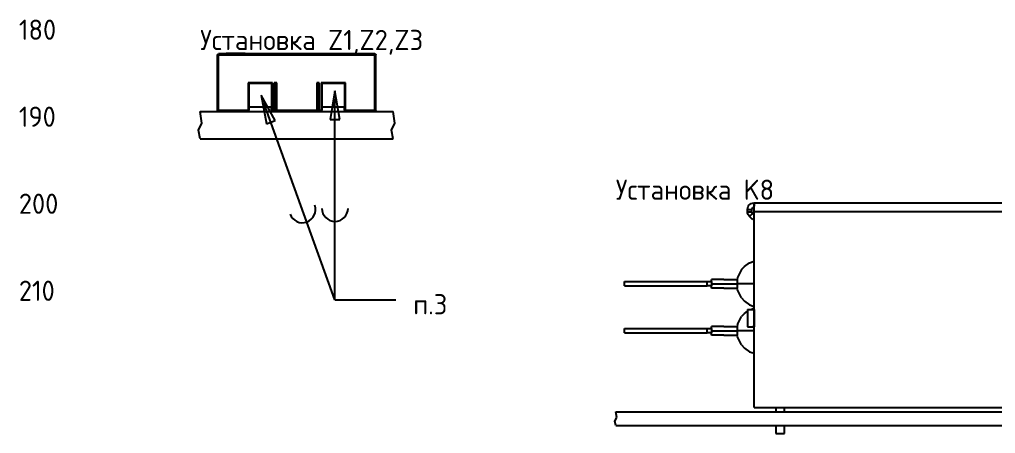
# Model space of a CAD drawing. Header units: inches. Extents: x 0 to 594, y -420 to 0.
# Drawn here: x 281.9 to 394.2, y -253 to -205.4 of the extents above; entities that cross this region are included whole.
import ezdxf

# ---------------------------------------------------------------- set-up
doc = ezdxf.new("R2010")
doc.units = ezdxf.units.IN
doc.header["$MEASUREMENT"] = 0
doc.styles.add('GOST type B0', font='', dxfattribs={"height": 3.175})
doc.styles.get('GOST type B0').set_extended_font_data('GOST type B')

msp = doc.modelspace()

# ---------------------------------------------------------------- linework, layer by layer
at = {"color": 18, "true_color": 0x000000}
for p, q in [((304.71, -209.49), (304.72, -209.44)), ((304.71, -215.89), (304.71, -209.49)), ((304.71, -209.49), (304.72, -209.49)), ((304.72, -209.44), (304.76, -209.4)), ((304.72, -209.49), (304.76, -209.49)), ((304.76, -209.4), (304.81, -209.39)), ((304.76, -209.49), (304.81, -209.49)), ((304.81, -209.39), (304.81, -209.4)), ((322.81, -209.39), (304.81, -209.39)), ((304.81, -209.4), (304.81, -209.44)), ((304.81, -209.44), (304.81, -209.49)), ((304.81, -215.89), (304.81, -209.49)), ((304.81, -209.49), (322.81, -209.49)), ((305.68, -209.39), (305.68, -209.29)), ((305.68, -209.29), (305.69, -209.29)), ((305.69, -209.29), (305.73, -209.29)), ((305.73, -209.29), (305.78, -209.29)), ((305.78, -209.29), (307.78, -209.29)), ((305.78, -209.39), (305.78, -209.29)), ((306.03, -209.29), (306.08, -209.29)), ((306.03, -209.29), (306.03, -209.29)), ((306.03, -209.34), (306.03, -209.29)), ((306.03, -209.34), (306.03, -209.39)), ((306.08, -209.29), (306.16, -209.29)), ((306.16, -209.29), (306.28, -209.29)), ((306.28, -209.29), (306.43, -209.29)), ((306.43, -209.29), (306.6, -209.29)), ((306.6, -209.29), (306.78, -209.29)), ((306.78, -209.29), (306.96, -209.29)), ((306.96, -209.29), (307.13, -209.29)), ((307.13, -209.29), (307.27, -209.29)), ((307.27, -209.29), (307.39, -209.29)), ((307.39, -209.29), (307.48, -209.29)), ((307.48, -209.29), (307.52, -209.29)), ((307.52, -209.29), (307.53, -209.29)), ((307.53, -209.34), (307.53, -209.29)), ((307.53, -209.34), (307.53, -209.39)), ((307.78, -209.29), (307.83, -209.29)), ((307.78, -209.39), (307.78, -209.29)), ((307.83, -209.29), (307.86, -209.29)), ((307.86, -209.29), (307.88, -209.29)), ((307.88, -209.39), (307.88, -209.29)), ((322.81, -209.39), (322.86, -209.4)), ((322.81, -209.4), (322.81, -209.39)), ((322.81, -209.44), (322.81, -209.4)), ((322.81, -209.49), (322.81, -209.44)), ((322.81, -209.49), (322.86, -209.49)), ((322.81, -215.89), (322.81, -209.49)), ((322.86, -209.4), (322.9, -209.44)), ((322.86, -209.49), (322.9, -209.49)), ((322.9, -209.44), (322.91, -209.49)), ((322.9, -209.49), (322.91, -209.49)), ((322.91, -215.89), (322.91, -209.49)), ((308.31, -212.79), (308.21, -212.69)), ((311.01, -212.69), (308.21, -212.69)), ((308.21, -212.69), (308.21, -215.89)), ((310.91, -212.79), (308.31, -212.79)), ((308.31, -212.79), (308.31, -215.49)), ((311.01, -212.69), (310.91, -212.79)), ((310.91, -212.79), (310.91, -215.49)), ((311.01, -215.89), (311.01, -212.69)), ((311.31, -212.79), (311.21, -212.69)), ((311.51, -212.69), (311.21, -212.69)), ((311.21, -212.69), (311.21, -215.89)), ((311.31, -212.79), (311.41, -212.79)), ((311.31, -215.89), (311.31, -212.79)), ((311.51, -212.69), (311.41, -212.79)), ((311.41, -212.79), (311.41, -215.89)), ((311.51, -215.89), (311.51, -212.69)), ((316.21, -212.79), (316.11, -212.69)), ((316.41, -212.69), (316.11, -212.69)), ((316.11, -212.69), (316.11, -215.89)), ((316.21, -212.79), (316.31, -212.79)), ((316.21, -215.89), (316.21, -212.79)), ((316.41, -212.69), (316.31, -212.79)), ((316.31, -212.79), (316.31, -215.89)), ((316.41, -215.89), (316.41, -212.69)), ((316.71, -212.79), (316.61, -212.69)), ((319.41, -212.69), (316.61, -212.69)), ((316.61, -212.69), (316.61, -215.89)), ((319.31, -212.79), (316.71, -212.79)), ((316.71, -212.79), (316.71, -215.49)), ((319.41, -212.69), (319.31, -212.79)), ((319.31, -212.79), (319.31, -215.49)), ((319.41, -215.89), (319.41, -212.69)), ((309.71, -214.13), (310.32, -217.42)), ((311.35, -217.05), (309.71, -214.13)), ((318.21, -213.63), (317.66, -216.93)), ((318.76, -216.93), (318.21, -213.63)), ((318.21, -237.63), (310.02, -214.99)), ((318.21, -237.63), (318.21, -214.54)), ((302.71, -215.99), (324.91, -215.99)), ((302.91, -217.33), (302.71, -215.99)), ((304.72, -215.94), (304.71, -215.89)), ((304.72, -215.89), (304.71, -215.89)), ((304.76, -215.89), (304.72, -215.89)), ((304.76, -215.98), (304.72, -215.94)), ((304.81, -215.89), (304.76, -215.89)), ((304.81, -215.99), (304.76, -215.98)), ((304.81, -215.89), (304.81, -215.94)), ((308.21, -215.89), (304.81, -215.89)), ((304.81, -215.94), (304.81, -215.98)), ((304.81, -215.98), (304.81, -215.99)), ((308.21, -215.89), (308.21, -215.94)), ((308.26, -215.89), (308.21, -215.89)), ((308.21, -215.94), (308.21, -215.98)), ((308.21, -215.98), (308.21, -215.99)), ((308.21, -215.99), (308.26, -215.98)), ((308.3, -215.89), (308.26, -215.89)), ((308.26, -215.98), (308.3, -215.94)), ((308.31, -215.89), (308.3, -215.89)), ((308.3, -215.94), (308.31, -215.89)), ((308.31, -215.78), (308.31, -215.49)), ((308.31, -215.49), (308.31, -215.64)), ((310.91, -215.49), (308.31, -215.49)), ((308.31, -215.64), (308.31, -215.78)), ((308.31, -215.78), (308.31, -215.79)), ((308.31, -215.89), (308.31, -215.79)), ((308.31, -215.89), (308.31, -215.97)), ((308.31, -215.89), (308.31, -215.89)), ((308.31, -215.97), (308.31, -215.99)), ((310.91, -215.49), (310.91, -215.78)), ((310.91, -215.64), (310.91, -215.49)), ((310.91, -215.78), (310.91, -215.64)), ((310.91, -215.79), (310.91, -215.78)), ((310.91, -215.79), (310.91, -215.89)), ((310.92, -215.89), (310.91, -215.89)), ((310.91, -215.89), (310.92, -215.94)), ((310.91, -215.89), (310.91, -215.89)), ((310.91, -215.97), (310.91, -215.89)), ((310.91, -215.99), (310.91, -215.97)), ((310.96, -215.89), (310.92, -215.89)), ((310.92, -215.94), (310.96, -215.98)), ((311.01, -215.89), (310.96, -215.89)), ((310.96, -215.98), (311.01, -215.99)), ((311.01, -215.94), (311.01, -215.89)), ((311.21, -215.89), (311.01, -215.89)), ((311.01, -215.98), (311.01, -215.94)), ((311.01, -215.99), (311.01, -215.98)), ((311.26, -215.89), (311.21, -215.89)), ((311.21, -215.89), (311.21, -215.94)), ((311.21, -215.94), (311.21, -215.98)), ((311.21, -215.99), (311.26, -215.98)), ((311.21, -215.98), (311.21, -215.99)), ((311.3, -215.89), (311.26, -215.89)), ((311.26, -215.98), (311.3, -215.94)), ((311.31, -215.89), (311.3, -215.89)), ((311.3, -215.94), (311.31, -215.89)), ((316.31, -215.89), (311.31, -215.89)), ((311.42, -215.89), (311.41, -215.89)), ((311.41, -215.89), (311.42, -215.94)), ((311.46, -215.89), (311.42, -215.89)), ((311.42, -215.94), (311.46, -215.98)), ((311.51, -215.89), (311.46, -215.89)), ((311.46, -215.98), (311.51, -215.99)), ((311.51, -215.94), (311.51, -215.89)), ((316.11, -215.89), (311.51, -215.89)), ((311.51, -215.98), (311.51, -215.94)), ((311.51, -215.99), (311.51, -215.98)), ((316.16, -215.89), (316.11, -215.89)), ((316.11, -215.89), (316.11, -215.94)), ((316.11, -215.94), (316.11, -215.98)), ((316.11, -215.99), (316.16, -215.98)), ((316.11, -215.98), (316.11, -215.99)), ((316.2, -215.89), (316.16, -215.89)), ((316.16, -215.98), (316.2, -215.94)), ((316.21, -215.89), (316.2, -215.89)), ((316.2, -215.94), (316.21, -215.89)), ((316.32, -215.89), (316.31, -215.89)), ((316.31, -215.89), (316.32, -215.94)), ((316.36, -215.89), (316.32, -215.89)), ((316.32, -215.94), (316.36, -215.98)), ((316.41, -215.89), (316.36, -215.89)), ((316.36, -215.98), (316.41, -215.99)), ((316.41, -215.94), (316.41, -215.89)), ((316.61, -215.89), (316.41, -215.89)), ((316.41, -215.98), (316.41, -215.94)), ((316.41, -215.99), (316.41, -215.98)), ((316.61, -215.89), (316.61, -215.94)), ((316.66, -215.89), (316.61, -215.89)), ((316.61, -215.94), (316.61, -215.98)), ((316.61, -215.98), (316.61, -215.99)), ((316.61, -215.99), (316.66, -215.98)), ((316.7, -215.89), (316.66, -215.89)), ((316.66, -215.98), (316.7, -215.94)), ((316.71, -215.89), (316.7, -215.89)), ((316.7, -215.94), (316.71, -215.89)), ((316.71, -215.78), (316.71, -215.49)), ((316.71, -215.49), (316.71, -215.64)), ((319.31, -215.49), (316.71, -215.49)), ((316.71, -215.64), (316.71, -215.78)), ((316.71, -215.78), (316.71, -215.79)), ((316.71, -215.89), (316.71, -215.79)), ((316.71, -215.89), (316.71, -215.97)), ((316.71, -215.89), (316.71, -215.89)), ((316.71, -215.97), (316.71, -215.99)), ((319.31, -215.49), (319.31, -215.78)), ((319.31, -215.64), (319.31, -215.49)), ((319.31, -215.78), (319.31, -215.64)), ((319.31, -215.79), (319.31, -215.78)), ((319.31, -215.79), (319.31, -215.89)), ((319.32, -215.89), (319.31, -215.89)), ((319.31, -215.89), (319.32, -215.94)), ((319.31, -215.89), (319.31, -215.89)), ((319.31, -215.97), (319.31, -215.89)), ((319.31, -215.99), (319.31, -215.97)), ((319.36, -215.89), (319.32, -215.89)), ((319.32, -215.94), (319.36, -215.98)), ((319.41, -215.89), (319.36, -215.89)), ((319.36, -215.98), (319.41, -215.99)), ((319.41, -215.94), (319.41, -215.89)), ((322.81, -215.89), (319.41, -215.89)), ((319.41, -215.98), (319.41, -215.94)), ((319.41, -215.99), (319.41, -215.98)), ((322.81, -215.94), (322.81, -215.89)), ((322.86, -215.89), (322.81, -215.89)), ((322.81, -215.98), (322.81, -215.94)), ((322.86, -215.98), (322.81, -215.99)), ((322.81, -215.99), (322.81, -215.98)), ((322.9, -215.89), (322.86, -215.89)), ((322.9, -215.94), (322.86, -215.98)), ((322.91, -215.89), (322.9, -215.94)), ((322.91, -215.89), (322.9, -215.89)), ((325.11, -217.33), (324.91, -215.99)), ((302.51, -218.13), (302.91, -217.33)), ((310.32, -217.42), (311.35, -217.05)), ((317.66, -216.93), (318.76, -216.93)), ((324.71, -218.13), (325.11, -217.33)), ((302.71, -219.13), (302.51, -218.13)), ((324.91, -219.13), (324.71, -218.13)), ((302.71, -219.13), (324.91, -219.13)), ((365.81, -226.78), (365.93, -226.66)), ((365.93, -226.66), (366.07, -226.57)), ((366.07, -226.57), (366.23, -226.52)), ((366.23, -226.52), (366.4, -226.5)), ((366.4, -226.5), (414.4, -226.5)), ((366.4, -226.53), (366.4, -226.5)), ((366.4, -226.6), (366.4, -226.53)), ((366.4, -226.53), (366.4, -226.88)), ((366.4, -226.72), (366.4, -226.6)), ((365.65, -227.25), (365.67, -227.08)), ((365.65, -227.54), (365.65, -227.25)), ((365.65, -227.25), (366.15, -227.25)), ((365.66, -227.69), (365.65, -227.54)), ((365.65, -227.54), (366.15, -227.54)), ((365.71, -227.83), (365.66, -227.69)), ((365.67, -227.08), (365.72, -226.92)), ((365.72, -226.92), (365.81, -226.78)), ((365.87, -228.07), (366.22, -227.72)), ((366.15, -227.25), (366.16, -227.17)), ((366.15, -227.54), (366.15, -227.25)), ((366.16, -227.61), (366.15, -227.54)), ((366.16, -227.17), (366.2, -227.1)), ((366.18, -227.67), (366.16, -227.61)), ((366.22, -227.72), (366.18, -227.67)), ((366.2, -227.1), (366.25, -227.05)), ((366.4, -227.9), (366.22, -227.72)), ((366.25, -227.05), (366.32, -227.01)), ((366.32, -227.01), (366.4, -227)), ((366.4, -226.88), (366.4, -226.72)), ((366.4, -227.07), (366.4, -226.88)), ((366.4, -227.28), (366.4, -227.07)), ((366.4, -227.5), (366.4, -227.28)), ((366.4, -238.75), (366.4, -227.5)), ((366.4, -227.5), (414.4, -227.5)), ((365.78, -227.96), (365.71, -227.83)), ((365.87, -228.07), (365.78, -227.96)), ((366.22, -228.43), (365.87, -228.07)), ((366.22, -228.43), (366.4, -228.25)), ((365.28, -233.8), (365.89, -233.38)), ((365.89, -233.38), (366.4, -233.21)), ((364.94, -234.17), (364.49, -235.09)), ((364.94, -234.17), (365.28, -233.8)), ((351.5, -235.55), (361, -235.55)), ((351.5, -236.05), (351.5, -235.55)), ((361, -236.05), (361, -235.55)), ((361, -235.55), (361.5, -235.55)), ((361.5, -235.3), (361.5, -235.3)), ((361.5, -235.33), (361.5, -235.3)), ((362.94, -235.3), (361.5, -235.3)), ((361.5, -235.38), (361.5, -235.33)), ((361.5, -235.46), (361.5, -235.38)), ((361.5, -235.55), (361.5, -235.46)), ((361.5, -235.55), (361.5, -235.8)), ((362.94, -235.3), (364.45, -235.3)), ((364.49, -235.09), (364.45, -235.3)), ((364.45, -235.3), (364.45, -235.33)), ((364.45, -235.3), (364.45, -235.3)), ((364.45, -235.33), (364.45, -235.39)), ((364.45, -235.39), (364.45, -235.47)), ((364.45, -235.47), (364.45, -235.57)), ((364.45, -235.57), (364.45, -235.68)), ((351.5, -236.05), (361, -236.05)), ((361.5, -236.05), (361, -236.05)), ((361.5, -235.8), (361.5, -236.05)), ((361.5, -235.8), (364.45, -235.8)), ((361.5, -236.14), (361.5, -236.05)), ((361.5, -236.22), (361.5, -236.14)), ((361.5, -236.27), (361.5, -236.22)), ((361.5, -236.3), (361.5, -236.27)), ((361.5, -236.3), (361.5, -236.3)), ((362.94, -236.3), (361.5, -236.3)), ((362.94, -236.3), (364.45, -236.3)), ((364.45, -235.68), (364.45, -235.8)), ((364.45, -235.8), (364.45, -235.92)), ((364.63, -235.8), (364.45, -235.8)), ((364.45, -235.92), (364.45, -236.03)), ((364.45, -236.03), (364.45, -236.13)), ((364.45, -236.13), (364.45, -236.21)), ((364.45, -236.21), (364.45, -236.27)), ((364.45, -236.27), (364.45, -236.3)), ((364.45, -236.3), (364.45, -236.3)), ((364.49, -236.51), (364.45, -236.3)), ((364.94, -237.43), (364.49, -236.51)), ((364.94, -235.8), (364.63, -235.8)), ((365.37, -235.8), (364.94, -235.8)), ((365.89, -235.8), (365.37, -235.8)), ((366.4, -235.8), (365.89, -235.8)), ((318.21, -237.63), (325.21, -237.63)), ((318.21, -237.63), (318.21, -237.63)), ((364.94, -237.43), (365.28, -237.8)), ((365.28, -237.8), (365.89, -238.22)), ((365.28, -239.2), (365.65, -238.95)), ((365.65, -238.75), (365.67, -238.75)), ((365.65, -238.75), (365.65, -240.75)), ((365.67, -238.75), (365.72, -238.75)), ((365.72, -238.75), (365.81, -238.75)), ((365.81, -238.75), (365.93, -238.75)), ((365.89, -238.22), (366.4, -238.39)), ((365.93, -238.75), (366.07, -238.75)), ((365.93, -238.75), (365.98, -238.75)), ((365.98, -238.75), (366.4, -238.61)), ((366.07, -238.75), (366.23, -238.75)), ((366.23, -238.75), (366.4, -238.75)), ((366.4, -238.75), (366.23, -238.75)), ((366.4, -240.75), (366.4, -238.75)), ((366.4, -238.75), (366.4, -240.75)), ((364.49, -240.49), (364.94, -239.57)), ((365.28, -239.2), (364.94, -239.57)), ((351.5, -240.95), (361, -240.95)), ((351.5, -241.45), (351.5, -240.95)), ((361, -241.45), (361, -240.95)), ((361, -240.95), (361.5, -240.95)), ((361.5, -240.7), (361.5, -240.7)), ((361.5, -240.73), (361.5, -240.7)), ((362.94, -240.7), (361.5, -240.7)), ((361.5, -240.78), (361.5, -240.73)), ((361.5, -240.86), (361.5, -240.78)), ((361.5, -240.95), (361.5, -240.86)), ((361.5, -240.95), (361.5, -241.2)), ((361.5, -241.2), (361.5, -241.45)), ((361.5, -241.2), (364.45, -241.2)), ((362.94, -240.7), (364.45, -240.7)), ((364.49, -240.49), (364.45, -240.7)), ((364.45, -240.7), (364.45, -240.73)), ((364.45, -240.7), (364.45, -240.7)), ((364.45, -240.73), (364.45, -240.79)), ((364.45, -240.79), (364.45, -240.87)), ((364.45, -240.87), (364.45, -240.97)), ((364.45, -240.97), (364.45, -241.08)), ((364.45, -241.08), (364.45, -241.2)), ((364.45, -241.2), (364.45, -241.32)), ((364.63, -241.2), (364.45, -241.2)), ((364.94, -241.2), (364.63, -241.2)), ((365.37, -241.2), (364.94, -241.2)), ((365.89, -241.2), (365.37, -241.2)), ((365.65, -240.75), (365.67, -240.75)), ((365.67, -240.75), (365.72, -240.75)), ((365.72, -240.75), (365.81, -240.75)), ((365.81, -240.75), (365.93, -240.75)), ((366.4, -241.2), (365.89, -241.2)), ((365.93, -240.75), (366.07, -240.75)), ((366.07, -240.75), (366.23, -240.75)), ((366.23, -240.75), (366.4, -240.75)), ((366.4, -240.75), (366.23, -240.75)), ((366.4, -250), (366.4, -240.75)), ((351.5, -241.45), (361, -241.45)), ((361.5, -241.45), (361, -241.45)), ((361.5, -241.54), (361.5, -241.45)), ((361.5, -241.62), (361.5, -241.54)), ((361.5, -241.67), (361.5, -241.62)), ((361.5, -241.7), (361.5, -241.67)), ((361.5, -241.7), (361.5, -241.7)), ((362.94, -241.7), (361.5, -241.7)), ((362.94, -241.7), (364.45, -241.7)), ((364.45, -241.32), (364.45, -241.43)), ((364.45, -241.43), (364.45, -241.53)), ((364.45, -241.53), (364.45, -241.61)), ((364.45, -241.61), (364.45, -241.67)), ((364.45, -241.67), (364.45, -241.7)), ((364.45, -241.7), (364.45, -241.7)), ((364.49, -241.91), (364.45, -241.7)), ((364.94, -242.83), (364.49, -241.91)), ((364.94, -242.83), (365.28, -243.2)), ((365.28, -243.2), (365.89, -243.62)), ((365.89, -243.62), (366.4, -243.79)), ((366.4, -250), (368.9, -250)), ((368.9, -250), (368.9, -250.5)), ((368.9, -250), (411.9, -250)), ((369.9, -250.5), (369.9, -250)), ((369.9, -250), (410.9, -250)), ((350.4, -251.57), (350.6, -251.17)), ((350.5, -250.5), (430.3, -250.5)), ((350.6, -251.17), (350.5, -250.5)), ((350.5, -252.07), (350.4, -251.57)), ((350.5, -252.07), (430.3, -252.07)), ((368.9, -252.07), (368.9, -253)), ((369.9, -253), (369.9, -252.07)), ((368.9, -253), (369.9, -253))]:
    msp.add_line(p, q, dxfattribs=at)
for centre, start, end in [((314.47, -227.29), 199.8852, 19.8852), ((318.21, -227.13), 180, 0)]:
    msp.add_arc(centre, 1.5, start, end, dxfattribs=at)

# ---------------------------------------------------------------- texts
at = {"color": 12, "true_color": 0xc00000, "style": 'GOST type B0'}
for s, p in [('180', (281.86, -207.76)), ('190', (281.86, -217.76)), ('200', (281.86, -227.76)), ('210', (281.86, -237.76)), ('п.3', (327.21, -239.31))]:
    msp.add_text(s, height=2.319, dxfattribs=at).set_placement(p)
at = {"color": 18, "true_color": 0x000000, "style": 'GOST type B0'}
for s, p in [('Установка Z1,Z2,Z3', (302.71, -208.94)), ('Установка K8', (350.5, -226.15))]:
    msp.add_text(s, height=2.319, dxfattribs=at).set_placement(p)

doc.saveas('drawing.dxf')
